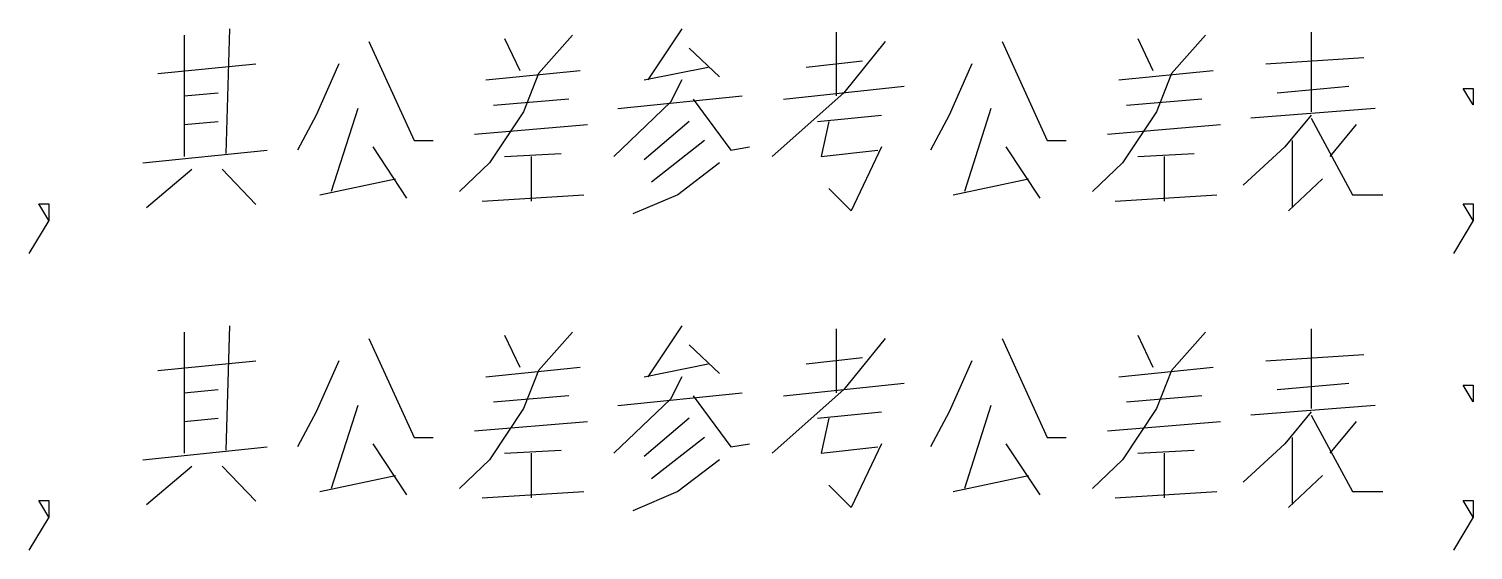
# Model space of a CAD drawing. Header units: millimetres. Extents: x 0 to 420, y 0 to 297.
# Drawn here: x 85.45 to 103.7, y 73.48 to 80.07 of the extents above; entities that cross this region are included whole.
import ezdxf

# ---------------------------------------------------------------- set-up
doc = ezdxf.new("R2010")
doc.units = ezdxf.units.MM
doc.header["$LTSCALE"] = 23.1
doc.layers.get('0').update_dxf_attribs({"linetype": 'CONTINUOUS'})

msp = doc.modelspace()

# ---------------------------------------------------------------- linework, layer by layer
at = {"color": 2}
for p, q in [((87.4109, 79.9849), (87.4109, 78.4526)), ((87.9823, 80.0655), (87.9347, 78.493)), ((91.4585, 79.9446), (91.649, 79.5414)), ((93.6966, 80.0655), (93.268, 79.4204)), ((95.649, 80.0252), (95.649, 79.2188)), ((99.4585, 79.9446), (99.649, 79.5414)), ((101.649, 80.0252), (101.649, 79.0172)), ((93.7918, 79.8236), (94.1728, 79.4607)), ((87.0775, 79.501), (88.3156, 79.622)), ((93.2204, 79.4204), (94.0299, 79.5817)), ((95.268, 79.5817), (95.9823, 79.6623)), ((101.0775, 79.622), (102.3156, 79.7026)), ((91.2204, 79.4204), (92.4109, 79.5414)), ((99.2204, 79.4204), (100.4109, 79.5414)), ((87.4109, 79.2188), (87.8394, 79.2591)), ((92.887, 79.0575), (94.4585, 79.2188)), ((94.9823, 79.1785), (96.5061, 79.3397)), ((101.2204, 79.2591), (102.1251, 79.3397)), ((89.6013, 79.0575), (89.268, 78.0091)), ((92.268, 79.1785), (91.3156, 79.0978)), ((97.6013, 79.0575), (97.268, 78.0091)), ((100.268, 79.1785), (99.3156, 79.0978)), ((102.4585, 79.0575), (100.887, 78.9365)), ((87.4109, 78.8559), (87.8394, 78.8962)), ((91.0775, 78.7349), (92.5061, 78.8559)), ((93.7918, 78.8962), (93.2204, 78.4123)), ((95.4109, 78.8962), (96.2204, 78.9768)), ((99.0775, 78.7349), (100.5061, 78.8559)), ((102.2204, 78.8559), (101.887, 78.4526)), ((86.8871, 78.372), (88.4585, 78.5333)), ((89.7918, 78.5736), (90.2204, 77.9285)), ((91.4585, 78.4526), (92.1728, 78.493)), ((93.9823, 78.6543), (93.3156, 78.1301)), ((97.7918, 78.5736), (98.2204, 77.9285)), ((99.4585, 78.4526), (100.1728, 78.493)), ((101.4109, 78.6543), (101.4109, 77.8075)), ((91.7918, 78.4526), (91.7918, 77.8881)), ((99.7918, 78.4526), (99.7918, 77.8881)), ((86.9347, 77.8075), (87.5061, 78.2914)), ((87.8871, 78.2914), (88.3156, 77.8478)), ((89.1251, 77.9688), (90.0775, 78.1704)), ((97.1251, 77.9688), (98.0775, 78.1704)), ((101.3632, 77.7672), (101.7918, 78.1704)), ((91.1728, 77.8881), (92.4585, 77.9688)), ((99.1728, 77.8881), (100.4585, 77.9688)), ((87.9823, 76.3155), (87.9347, 74.743)), ((93.6966, 76.3155), (93.268, 75.6704)), ((87.4109, 76.2349), (87.4109, 74.7026)), ((91.4585, 76.1946), (91.649, 75.7914)), ((95.649, 76.2752), (95.649, 75.4688)), ((99.4585, 76.1946), (99.649, 75.7914)), ((101.649, 76.2752), (101.649, 75.2672)), ((93.7918, 76.0736), (94.1728, 75.7107)), ((101.0775, 75.872), (102.3156, 75.9526)), ((87.0775, 75.751), (88.3156, 75.872)), ((91.2204, 75.6704), (92.4109, 75.7914)), ((93.2204, 75.6704), (94.0299, 75.8317)), ((95.268, 75.8317), (95.9823, 75.9123)), ((99.2204, 75.6704), (100.4109, 75.7914)), ((94.9823, 75.4284), (96.5061, 75.5897)), ((101.2204, 75.5091), (102.1251, 75.5897)), ((87.4109, 75.4688), (87.8394, 75.5091)), ((92.268, 75.4284), (91.3156, 75.3478)), ((92.887, 75.3075), (94.4585, 75.4688)), ((100.268, 75.4284), (99.3156, 75.3478)), ((89.6013, 75.3075), (89.268, 74.2591)), ((95.4109, 75.1462), (96.2204, 75.2268)), ((97.6013, 75.3075), (97.268, 74.2591)), ((102.4585, 75.3075), (100.887, 75.1865)), ((87.4109, 75.1059), (87.8394, 75.1462)), ((91.0775, 74.9849), (92.5061, 75.1059)), ((93.7918, 75.1462), (93.2204, 74.6623)), ((99.0775, 74.9849), (100.5061, 75.1059)), ((102.2204, 75.1059), (101.887, 74.7026)), ((93.9823, 74.9043), (93.3156, 74.3801)), ((101.4109, 74.9043), (101.4109, 74.0575)), ((86.8871, 74.622), (88.4585, 74.7833)), ((89.7918, 74.8236), (90.2204, 74.1785)), ((91.4585, 74.7026), (92.1728, 74.743)), ((91.7918, 74.7026), (91.7918, 74.1381)), ((97.7918, 74.8236), (98.2204, 74.1785)), ((99.4585, 74.7026), (100.1728, 74.743)), ((99.7918, 74.7026), (99.7918, 74.1381)), ((86.9347, 74.0575), (87.5061, 74.5413)), ((87.8871, 74.5413), (88.3156, 74.0978)), ((89.1251, 74.2188), (90.0775, 74.4204)), ((97.1251, 74.2188), (98.0775, 74.4204)), ((101.3632, 74.0172), (101.7918, 74.4204)), ((91.1728, 74.1381), (92.4585, 74.2188)), ((99.1728, 74.1381), (100.4585, 74.2188))]:
    msp.add_line(p, q, dxfattribs=at)
for points in [[(92.3156, 79.9849), (91.887, 79.501), (91.6966, 79.0172), (91.268, 78.372), (90.887, 78.0091)], [(100.3156, 79.9849), (99.887, 79.501), (99.6966, 79.0172), (99.268, 78.372), (98.8871, 78.0091)], [(89.7442, 79.9043), (90.3156, 78.6543), (90.5537, 78.6543)], [(96.268, 79.9043), (95.7442, 79.2591), (94.8394, 78.4526)], [(97.7442, 79.9043), (98.3156, 78.6543), (98.5537, 78.6543)], [(89.3632, 79.622), (89.0775, 78.9768), (88.8394, 78.5333)], [(97.3632, 79.622), (97.0775, 78.9768), (96.8394, 78.5333)], [(93.6966, 79.4204), (93.5537, 79.1381), (92.8394, 78.4526)], [(103.6966, 79.3129), (103.6966, 79.1045), (103.5716, 79.3129), (103.6966, 79.3129)], [(93.8394, 79.1785), (94.3156, 78.5333), (94.5537, 78.5736)], [(95.5537, 78.8962), (95.4585, 78.4526), (96.1728, 78.5333)], [(101.649, 78.9768), (101.3156, 78.5736), (100.7918, 78.0897)], [(101.649, 78.9365), (102.1728, 77.9688), (102.5537, 77.9688)], [(96.2204, 78.5736), (95.8394, 77.7672), (95.5537, 78.0494)], [(94.1728, 78.372), (93.649, 77.9688), (93.0775, 77.7268)], [(85.6966, 77.6462), (85.5716, 77.8545), (85.6966, 77.8545), (85.6966, 77.6462), (85.4466, 77.2295)], [(103.6966, 77.6462), (103.5716, 77.8545), (103.6966, 77.8545), (103.6966, 77.6462), (103.4466, 77.2295)], [(89.7442, 76.1543), (90.3156, 74.9043), (90.5537, 74.9043)], [(92.3156, 76.2349), (91.887, 75.751), (91.6966, 75.2672), (91.268, 74.622), (90.887, 74.2591)], [(96.268, 76.1543), (95.7442, 75.5091), (94.8394, 74.7026)], [(97.7442, 76.1543), (98.3156, 74.9043), (98.5537, 74.9043)], [(100.3156, 76.2349), (99.887, 75.751), (99.6966, 75.2672), (99.268, 74.622), (98.8871, 74.2591)], [(89.3632, 75.872), (89.0775, 75.2268), (88.8394, 74.7833)], [(97.3632, 75.872), (97.0775, 75.2268), (96.8394, 74.7833)], [(93.6966, 75.6704), (93.5537, 75.3881), (92.8394, 74.7026)], [(103.6966, 75.5629), (103.6966, 75.3545), (103.5716, 75.5629), (103.6966, 75.5629)], [(93.8394, 75.4284), (94.3156, 74.7833), (94.5537, 74.8236)], [(101.649, 75.2268), (101.3156, 74.8236), (100.7918, 74.3397)], [(95.5537, 75.1462), (95.4585, 74.7026), (96.1728, 74.7833)], [(101.649, 75.1865), (102.1728, 74.2188), (102.5537, 74.2188)], [(96.2204, 74.8236), (95.8394, 74.0172), (95.5537, 74.2994)], [(94.1728, 74.622), (93.649, 74.2188), (93.0775, 73.9768)], [(85.6966, 73.8962), (85.5716, 74.1045), (85.6966, 74.1045), (85.6966, 73.8962), (85.4466, 73.4795)], [(103.6966, 73.8962), (103.5716, 74.1045), (103.6966, 74.1045), (103.6966, 73.8962), (103.4466, 73.4795)]]:
    msp.add_lwpolyline(points, dxfattribs=at)

doc.saveas('drawing.dxf')
